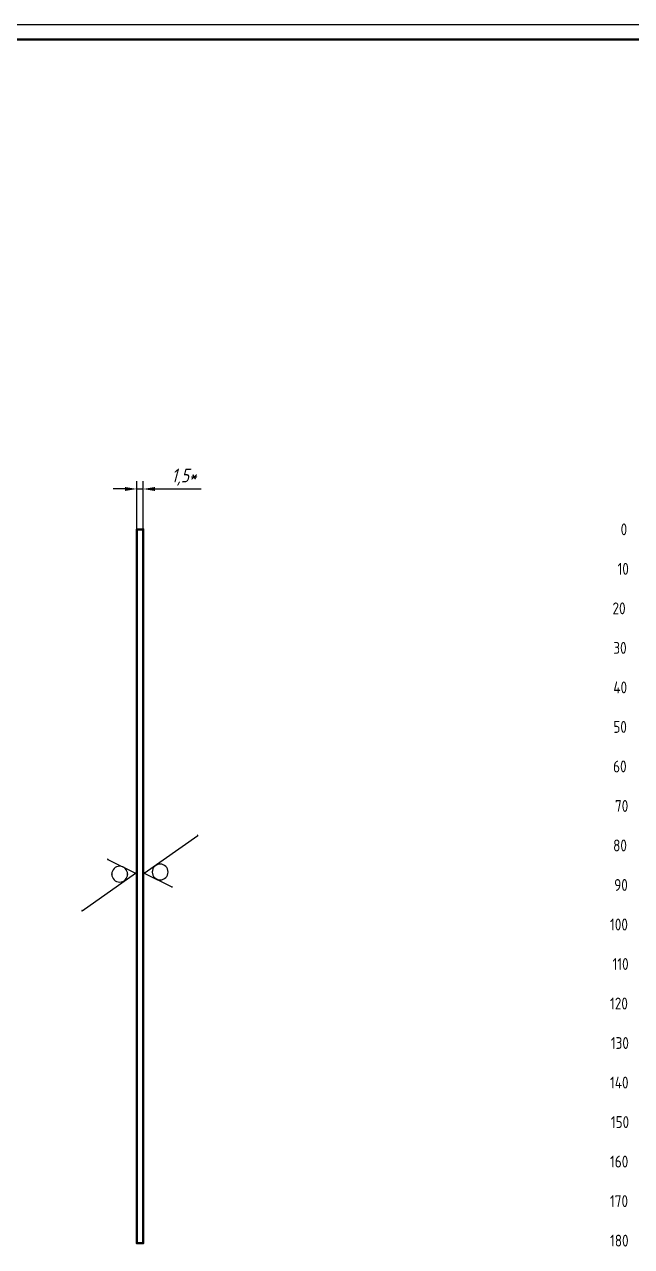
# Model space of a CAD drawing. Header units: millimetres. Extents: x 57 to 898, y 51 to 645.
# Drawn here: x 462.1 to 615.7, y 335.9 to 645.2 of the extents above; entities that cross this region are included whole.
import ezdxf

# ---------------------------------------------------------------- set-up
doc = ezdxf.new("R2010")
doc.units = ezdxf.units.MM
for name, color, linetype in [('KONTUR', 7, 'Continuous'), ('Mechanical12', 56, 'Continuous'), ('Mechanical13', 56, 'Continuous'), ('Mechanical7', 56, 'Continuous'), ('Mechanical9', 56, 'Continuous')]:
    doc.layers.add(name, color=color, linetype=linetype)
doc.styles.add('GOST type A', font='gost.TTF', dxfattribs={"oblique": 15, "height": 0.2})
doc.styles.add('GOST type A0', font='gost.TTF', dxfattribs={"oblique": 15, "height": 3.5})
doc.dimstyles.new('ГОСТ type A', dxfattribs={"dimtxt": 3.5, "dimasz": 3, "dimexe": 2, "dimexo": 0, "dimgap": 1, "dimtad": 1, "dimtoh": 1, "dimtxsty": 'GOST type A0', "dimcen": 0, "dimazin": 2, "dimtfac": 1, "dimtmove": 0, "dimatfit": 3, "dimfxl": 1, "dimarcsym": 0})

# ---------------------------------------------------------------- blocks, each defined once
blk = doc.blocks.new('*D88')
at = {"color": 0, "lineweight": -2, "transparency": 16777216}
for p, q in [((490.56, 517.27), (490.56, 529.66)), ((492.13, 517.27), (492.13, 529.66)), ((487.56, 527.66), (484.56, 527.66)), ((490.56, 527.66), (492.13, 527.66)), ((495.13, 527.66), (506.83, 527.66))]:
    blk.add_line(p, q, dxfattribs=at)
at = {"color": 0, "transparency": 16777216}
for points in [[(487.56, 528.16), (487.56, 527.16), (490.56, 527.66)], [(495.13, 528.16), (495.13, 527.16), (492.13, 527.66)]]:
    blk.add_solid(points, dxfattribs=at)
at = {"layer": 'Defpoints', "color": 0, "transparency": 16777216}
for p in [(492.13, 527.66), (490.56, 517.27), (492.13, 517.27)]:
    blk.add_point(p, dxfattribs=at)
at = {"color": 0, "transparency": 16777216, "insert": (502.48, 530.67), "char_height": 3.5, "attachment_point": 5, "style": 'GOST type A0'}
blk.add_mtext('1,5*', dxfattribs=at)

msp = doc.modelspace()

# ---------------------------------------------------------------- linework, layer by layer
at = {"layer": 'KONTUR'}
msp.add_line((56.562, 645.218), (897.562, 645.218), dxfattribs=at)
at = {"layer": 'Mechanical12', "color": 7, "const_width": 0.6}
for points in [[(490.565, 517.423), (492.156, 517.423)], [(490.565, 336.823), (490.565, 517.423)], [(490.565, 517.423), (492.156, 517.423)], [(492.156, 336.823), (492.156, 517.423)], [(490.565, 336.823), (492.156, 336.823)], [(490.565, 336.823), (492.156, 336.823)]]:
    msp.add_lwpolyline(points, dxfattribs=at)
at = {"layer": 'Mechanical12', "color": 7, "const_width": 0.3}
for points in [[(490.415, 517.423, 1), (490.715, 517.423, 1)], [(490.415, 517.423, 1), (490.715, 517.423, 1)], [(490.415, 517.423, 1), (490.715, 517.423, 1)], [(492.006, 517.423, 1), (492.306, 517.423, 1)], [(492.006, 517.423, 1), (492.306, 517.423, 1)], [(492.006, 517.423, 1), (492.306, 517.423, 1)], [(490.415, 336.823, 1), (490.715, 336.823, 1)], [(490.415, 336.823, 1), (490.715, 336.823, 1)], [(490.415, 336.823, 1), (490.715, 336.823, 1)], [(492.006, 336.823, 1), (492.306, 336.823, 1)], [(492.006, 336.823, 1), (492.306, 336.823, 1)], [(492.006, 336.823, 1), (492.306, 336.823, 1)]]:
    msp.add_lwpolyline(points, format="xyb", close=True, dxfattribs=at)
at = {"layer": 'Mechanical13', "color": 7, "const_width": 0.6}
msp.add_lwpolyline([(78.21, 641.394), (894.21, 641.394)], dxfattribs=at)
at = {"layer": 'Mechanical7', "color": 7}
for p, q in [((492.448, 430.473), (505.948, 439.973)), ((483.198, 433.923), (490.198, 430.423)), ((476.698, 420.923), (490.198, 430.423)), ((492.448, 430.473), (499.448, 426.973))]:
    msp.add_line(p, q, dxfattribs=at)
for centre, radius, start, end in [((505.948, 439.973), 0.0635, 0, 180), ((505.948, 439.973), 0.0635, 180, 0), ((483.198, 433.923), 0.0635, 0, 180), ((483.198, 433.923), 0.0635, 180, 0), ((484.198, 430.173), 0.0635, 0, 180), ((484.198, 430.173), 0.0635, 180, 0), ((486.198, 430.173), 2, 0, 180), ((486.198, 430.173), 2, 180, 0), ((488.198, 430.173), 0.0635, 0, 180), ((488.198, 430.173), 0.0635, 180, 0), ((490.198, 430.423), 0.0635, 0, 180), ((490.198, 430.423), 0.0635, 0, 180), ((490.198, 430.423), 0.0635, 180, 0), ((490.198, 430.423), 0.0635, 180, 0), ((492.448, 430.473), 0.0635, 0, 180), ((492.448, 430.473), 0.0635, 0, 180), ((492.448, 430.473), 0.0635, 180, 0), ((492.448, 430.473), 0.0635, 180, 0), ((494.448, 430.723), 0.0635, 0, 180), ((494.448, 430.723), 0.0635, 180, 0), ((496.448, 430.723), 2, 0, 180), ((496.448, 430.723), 2, 180, 0), ((498.448, 430.723), 0.0635, 0, 180), ((498.448, 430.723), 0.0635, 180, 0), ((499.448, 426.973), 0.0635, 0, 180), ((499.448, 426.973), 0.0635, 180, 0), ((476.698, 420.923), 0.0635, 0, 180), ((476.698, 420.923), 0.0635, 180, 0)]:
    msp.add_arc(centre, radius, start, end, dxfattribs=at)
at = {"layer": 'Mechanical9', "color": 7}
for centre, start, end in [((490.626, 517.339), 0, 180), ((490.626, 517.339), 180, 0), ((492.126, 517.339), 0, 180), ((492.126, 517.339), 180, 0)]:
    msp.add_arc(centre, 0.045, start, end, dxfattribs=at)

# ---------------------------------------------------------------- texts
at = {"layer": 'Mechanical7', "color": 7, "style": 'GOST type A'}
for s, p in [('0', (612.95, 515.948)), ('10', (612.164, 505.948)), ('20', (610.9, 495.948)), ('30', (611.109, 485.948)), ('40', (611.114, 475.948)), ('50', (611.109, 465.948)), ('60', (611.054, 455.948)), ('70', (611.532, 445.948)), ('80', (611.054, 435.948)), ('90', (611.323, 425.948)), ('100', (610.268, 415.948)), ('110', (610.9, 405.948)), ('120', (610.268, 395.948)), ('130', (610.477, 385.948)), ('140', (610.268, 375.948)), ('150', (610.477, 365.948)), ('160', (610.268, 355.948)), ('170', (610.268, 345.948)), ('180', (610.268, 335.948))]:
    msp.add_text(s, height=3, rotation=360, dxfattribs=at).set_placement(p)

# ---------------------------------------------------------------- dimensions: what is measured, and where the dimension line sits
dim = msp.add_linear_dim(base=(492.126, 527.661), p1=(490.565, 517.273), p2=(492.126, 517.273), text='1,5*', dimstyle='ГОСТ type A')
dim.commit()
dim.dimension.update_dxf_attribs({"geometry": '*D88', "text_midpoint": (502.476, 530.675)})

doc.saveas('drawing.dxf')
